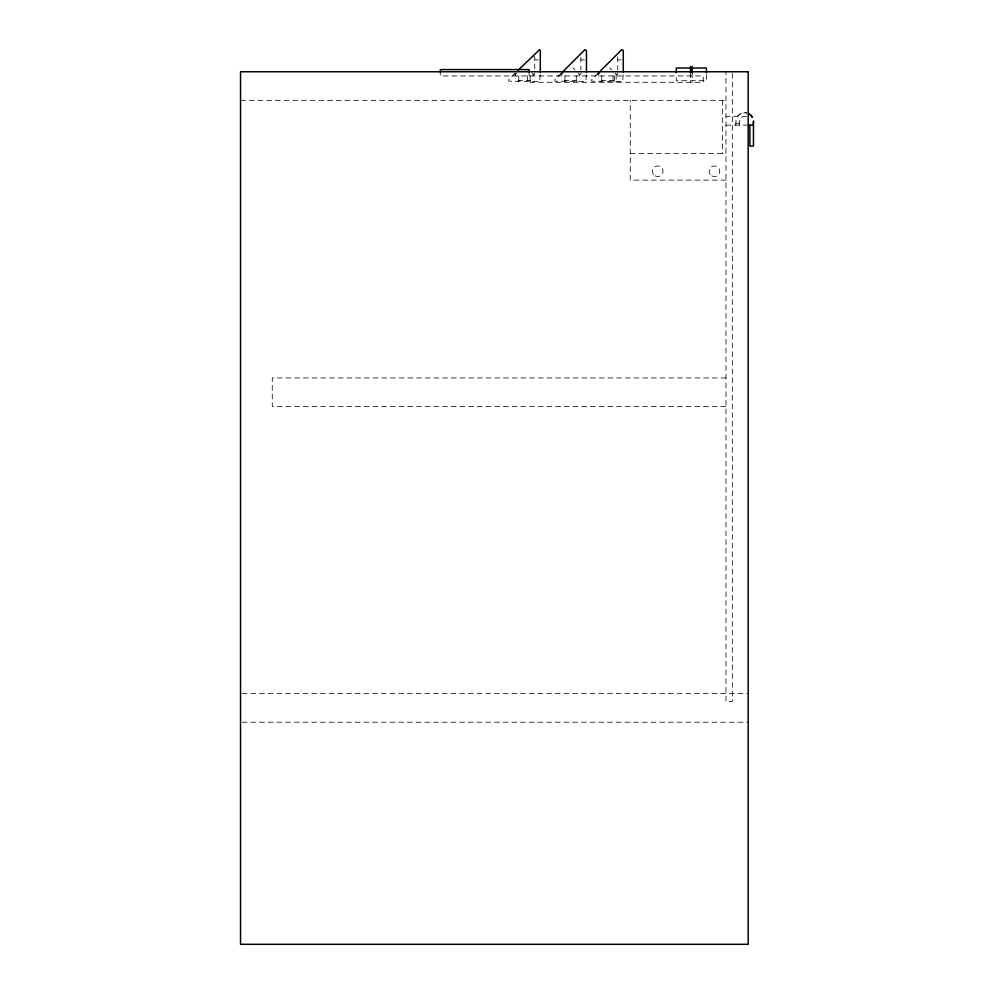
<?xml version="1.0" encoding="UTF-8"?>
<svg xmlns="http://www.w3.org/2000/svg" width="994" height="994" viewBox="0 0 994 994"><rect width="100%" height="100%" fill="white"/><g stroke="black" fill="none" stroke-linecap="round" stroke-linejoin="round"><path stroke-width="0.75" stroke-dasharray="4.97 3.73" d="M739.275 125.145L739.996 118.945L741.934 116.994L744.593 116.286L747.252 116.994M735.734 125.145L736.032 120.1L738.008 116.286L725.98 116.286M737.598 116.286L738.331 115.329A8.859 8.859 0 0 1 746.892 113.043A8.859 8.859 0 0 0 738.331 115.403M515.302 73.121L508.58 79.843L508.816 81.197L539.717 81.396L540.314 73.096M514.134 74.289L516.892 73.121M561.448 73.121L554.727 79.843L554.963 81.197L585.876 81.396L586.46 73.096M560.281 74.289L563.039 73.121M598.276 73.121L591.554 79.843L591.778 81.197L622.691 81.396L623.275 73.096M597.108 74.289L599.854 73.121M517.986 81.433L518.781 80.638L530.1 80.638L530.908 81.433M564.132 81.433L564.927 80.638L576.259 80.638L577.054 81.433M600.948 81.433L601.755 80.638L613.074 80.638L613.87 81.433M533.169 56.844L534.76 56.844L534.76 69.928M534.76 59.901L538.326 59.901M580.906 59.901L584.472 59.901M617.721 59.901L621.3 59.901M532.001 73.121L533.169 74.289L534.76 74.289L534.76 73.121M578.148 73.121L579.316 74.289L580.906 74.289L580.906 73.121M614.975 73.121L616.143 74.289L617.721 74.289L617.721 73.121M240.536 100.319L725.98 100.319M735.734 123.194L739.275 123.194M725.98 125.145L747.252 125.145M630.246 153.511L725.98 153.511M725.98 180.113L630.246 180.113L630.246 100.319M725.98 377.944L272.269 377.944L272.269 406.509L725.98 406.509M242.089 693.65L748.196 693.65M242.089 722.203L748.196 722.203M609.67 67.828L611.782 69.928M572.855 67.828L574.954 69.928M732.329 73.32L732.329 701.578L725.98 701.578L725.98 71.767M722.439 100.319L722.439 153.511M706.423 74.351L706.423 80.7L676.28 80.7L676.28 74.351M692.147 72.711L692.147 82.291M690.557 72.711L690.557 82.291M617.721 56.844L617.721 69.928M616.143 74.289L616.193 82.291M614.404 75.942L614.404 82.291M613.074 75.879L613.074 80.638M601.755 75.879L601.755 80.638M598.686 74.289L598.686 75.879M580.906 57.13L580.906 69.928M579.316 74.289L579.316 75.879M576.259 75.879L576.259 80.638M564.927 75.879L564.927 80.638M561.871 74.289L561.871 75.879M533.169 74.289L533.169 75.879M530.1 75.879L530.1 80.638M529.143 72.14L529.143 75.942M527.354 75.942L527.354 82.291L703.243 82.291L703.243 75.942L440.305 75.942L440.305 72.14M518.781 75.879L518.781 80.638M515.724 74.289L515.724 75.879M711.803 175.851A5.318 5.318 0 0 0 719.78 171.241A5.318 5.318 0 0 0 711.803 166.644A5.318 5.318 0 0 0 711.803 175.851M655.058 175.851A5.318 5.318 0 0 0 663.035 171.241A5.318 5.318 0 0 0 655.058 166.644A5.318 5.318 0 0 0 655.058 175.851"/><path stroke-width="1.49" d="M518.272 70.152L539.518 49.7L540.314 50.495L540.314 72.028M562.269 72.301L584.87 49.7L586.46 50.495L586.46 72.028M599.084 72.301L621.697 49.7L623.275 50.495L623.275 72.028M690.557 68.014L676.28 68.014L676.28 72.711M692.147 68.014L706.423 68.014L706.423 72.711M749.029 125.145L753.464 125.145L753.464 146.068L749.911 146.068L749.911 125.145M692.147 66.424L692.147 72.711M690.557 66.424L690.557 72.711M529.143 72.14L529.143 69.592L440.305 69.592L440.305 72.14M753.464 121.243L753.452 124.2L753.464 121.243M748.196 71.767L240.536 71.767L240.536 944.3L748.196 944.3L748.196 71.767M752.272 117.242L752.272 117.168A8.859 8.859 0 0 0 749.029 113.925A8.859 8.859 0 0 1 752.272 117.242"/></g></svg>
